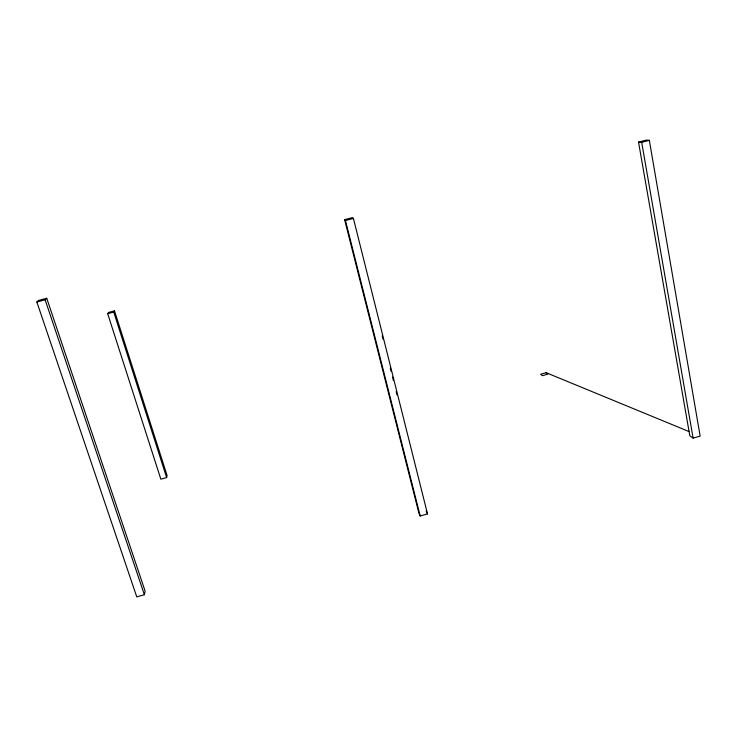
<?xml version="1.0" encoding="UTF-8"?>
<svg xmlns="http://www.w3.org/2000/svg" width="737" height="737" viewBox="0 0 737 737"><rect width="100%" height="100%" fill="white"/><g stroke="black" fill="none" stroke-linecap="round" stroke-linejoin="round"><path stroke-width="1.11" d="M144.369 594.713L145.106 591.074L46.744 298.273L38.527 300.438L36.85 301.986L136.769 596.887L144.369 594.713L45.132 299.802L46.744 298.273M166.636 477.576L167.069 475.466L114.502 310.876L108.477 312.479L107.676 313.686L160.85 479.179L166.636 477.576L113.738 312.073L114.502 310.876M420.201 516.001L427.515 513.91L353.41 218.428L352.507 217.59L344.621 219.672L418.865 513.007L420.201 516.001L345.46 220.529L344.621 219.672M693.102 438.119L700.15 436.101L649.334 140.325L646.109 140.113L638.537 142.112L689.804 435.742L693.102 438.119L641.697 142.342L638.537 142.112M546.135 372.692L540.682 374.212L542.386 375.686L547.867 374.156L546.135 372.692L689.003 431.55M107.676 313.686L113.738 312.073M36.85 301.986L45.132 299.802M345.46 220.529L353.41 218.428M641.697 142.342L649.334 140.325M426.124 510.934L427.515 513.91M382.181 335.823L383.019 339.167M390.297 368.168L391.135 371.512M392.535 377.086L393.374 380.43M396.174 391.587L397.013 394.931"/></g></svg>
